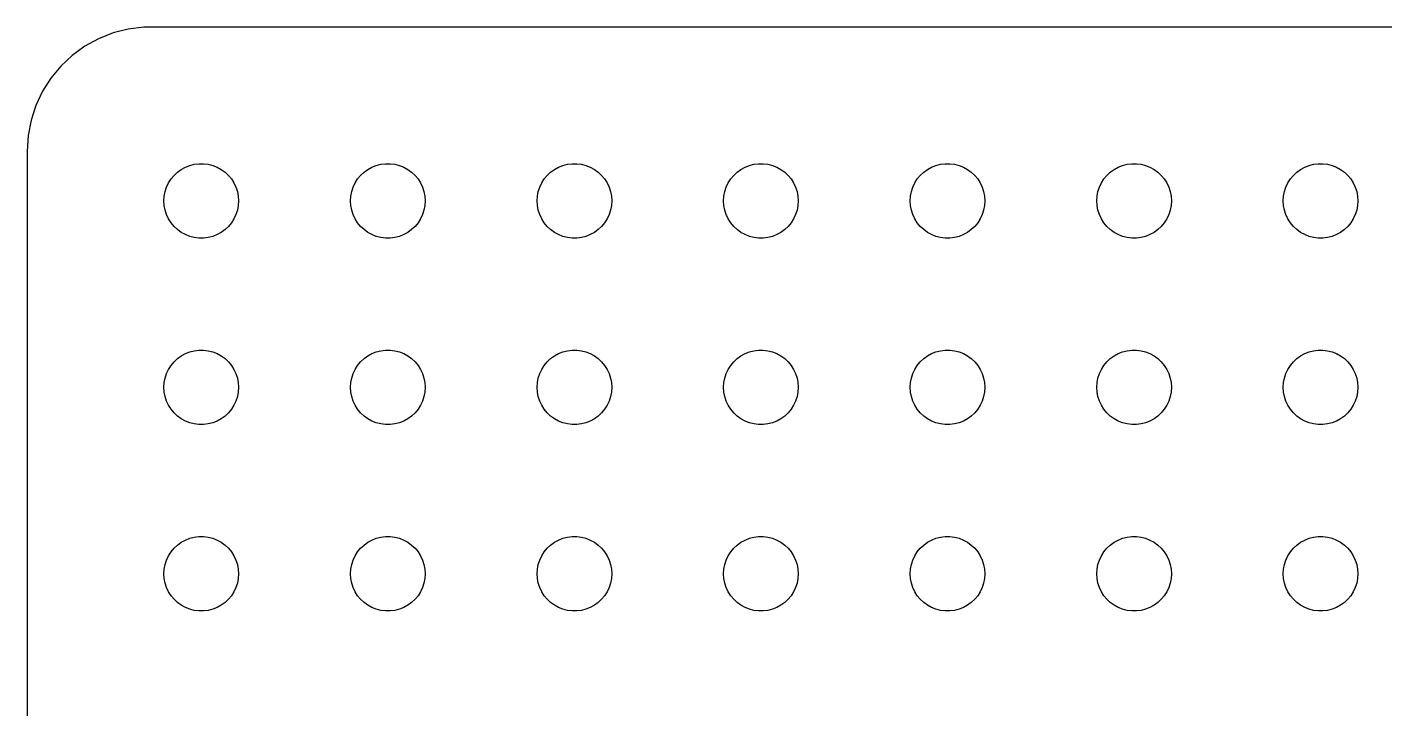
# Model space of a CAD drawing. Header units: metres. Extents: x -112 to 112, y -112 to 112.
# Drawn here: x -112 to -57.4, y 84.6 to 112 of the extents above; entities that cross this region are included whole.
import ezdxf

# ---------------------------------------------------------------- set-up
doc = ezdxf.new("R2010")
doc.units = ezdxf.units.M

msp = doc.modelspace()

# ---------------------------------------------------------------- linework, layer by layer
for p, q in [((-107.937, 111.911), (-108.545, 111.755)), ((-107.314, 111.99), (-107.937, 111.911)), ((107.314, 111.99), (-107.314, 111.99)), ((-109.129, 111.524), (-109.679, 111.222)), ((-108.545, 111.755), (-109.129, 111.524)), ((-110.187, 110.853), (-110.645, 110.423)), ((-109.679, 111.222), (-110.187, 110.853)), ((-110.645, 110.423), (-111.045, 109.939)), ((-111.045, 109.939), (-111.382, 109.409)), ((-111.382, 109.409), (-111.649, 108.841)), ((-111.649, 108.841), (-111.843, 108.243)), ((-111.843, 108.243), (-111.961, 107.627)), ((-111.961, 107.627), (-112, 107)), ((-112, 107), (-112, -107)), ((-105.464, 106.427), (-105.281, 106.473)), ((-105.281, 106.473), (-105.094, 106.497)), ((-105.094, 106.497), (-104.906, 106.497)), ((-104.906, 106.497), (-104.719, 106.473)), ((-104.719, 106.473), (-104.536, 106.427)), ((-97.9635, 106.427), (-97.7811, 106.473)), ((-97.7811, 106.473), (-97.5942, 106.497)), ((-97.5942, 106.497), (-97.4058, 106.497)), ((-97.4058, 106.497), (-97.2189, 106.473)), ((-97.2189, 106.473), (-97.0365, 106.427)), ((-90.4635, 106.427), (-90.2811, 106.473)), ((-90.2811, 106.473), (-90.0942, 106.497)), ((-90.0942, 106.497), (-89.9058, 106.497)), ((-89.9058, 106.497), (-89.7189, 106.473)), ((-89.7189, 106.473), (-89.5365, 106.427)), ((-82.9635, 106.427), (-82.7811, 106.473)), ((-82.7811, 106.473), (-82.5942, 106.497)), ((-82.5942, 106.497), (-82.4058, 106.497)), ((-82.4058, 106.497), (-82.2189, 106.473)), ((-82.2189, 106.473), (-82.0365, 106.427)), ((-75.4635, 106.427), (-75.2811, 106.473)), ((-75.2811, 106.473), (-75.0942, 106.497)), ((-75.0942, 106.497), (-74.9058, 106.497)), ((-74.9058, 106.497), (-74.7189, 106.473)), ((-74.7189, 106.473), (-74.5365, 106.427)), ((-67.9635, 106.427), (-67.7811, 106.473)), ((-67.7811, 106.473), (-67.5942, 106.497)), ((-67.5942, 106.497), (-67.4058, 106.497)), ((-67.4058, 106.497), (-67.2189, 106.473)), ((-67.2189, 106.473), (-67.0365, 106.427)), ((-60.4635, 106.427), (-60.2811, 106.473)), ((-60.2811, 106.473), (-60.0942, 106.497)), ((-60.0942, 106.497), (-59.9058, 106.497)), ((-59.9058, 106.497), (-59.7189, 106.473)), ((-59.7189, 106.473), (-59.5365, 106.427)), ((-106.214, 105.882), (-106.093, 106.027)), ((-106.093, 106.027), (-105.956, 106.156)), ((-105.956, 106.156), (-105.804, 106.266)), ((-105.804, 106.266), (-105.639, 106.357)), ((-105.639, 106.357), (-105.464, 106.427)), ((-104.536, 106.427), (-104.361, 106.357)), ((-104.361, 106.357), (-104.196, 106.266)), ((-104.196, 106.266), (-104.044, 106.156)), ((-104.044, 106.156), (-103.907, 106.027)), ((-103.907, 106.027), (-103.786, 105.882)), ((-98.7135, 105.882), (-98.5934, 106.027)), ((-98.5934, 106.027), (-98.4561, 106.156)), ((-98.4561, 106.156), (-98.3037, 106.266)), ((-98.3037, 106.266), (-98.1387, 106.357)), ((-98.1387, 106.357), (-97.9635, 106.427)), ((-97.0365, 106.427), (-96.8613, 106.357)), ((-96.8613, 106.357), (-96.6963, 106.266)), ((-96.6963, 106.266), (-96.5439, 106.156)), ((-96.5439, 106.156), (-96.4065, 106.027)), ((-96.4065, 106.027), (-96.2865, 105.882)), ((-91.2135, 105.882), (-91.0934, 106.027)), ((-91.0934, 106.027), (-90.9561, 106.156)), ((-90.9561, 106.156), (-90.8037, 106.266)), ((-90.8037, 106.266), (-90.6387, 106.357)), ((-90.6387, 106.357), (-90.4635, 106.427)), ((-89.5365, 106.427), (-89.3613, 106.357)), ((-89.3613, 106.357), (-89.1963, 106.266)), ((-89.1963, 106.266), (-89.0439, 106.156)), ((-89.0439, 106.156), (-88.9065, 106.027)), ((-88.9065, 106.027), (-88.7865, 105.882)), ((-83.7135, 105.882), (-83.5934, 106.027)), ((-83.5934, 106.027), (-83.4561, 106.156)), ((-83.4561, 106.156), (-83.3037, 106.266)), ((-83.3037, 106.266), (-83.1387, 106.357)), ((-83.1387, 106.357), (-82.9635, 106.427)), ((-82.0365, 106.427), (-81.8613, 106.357)), ((-81.8613, 106.357), (-81.6963, 106.266)), ((-81.6963, 106.266), (-81.5439, 106.156)), ((-81.5439, 106.156), (-81.4065, 106.027)), ((-81.4065, 106.027), (-81.2865, 105.882)), ((-76.2135, 105.882), (-76.0934, 106.027)), ((-76.0934, 106.027), (-75.9561, 106.156)), ((-75.9561, 106.156), (-75.8037, 106.266)), ((-75.8037, 106.266), (-75.6387, 106.357)), ((-75.6387, 106.357), (-75.4635, 106.427)), ((-74.5365, 106.427), (-74.3613, 106.357)), ((-74.3613, 106.357), (-74.1963, 106.266)), ((-74.1963, 106.266), (-74.0439, 106.156)), ((-74.0439, 106.156), (-73.9065, 106.027)), ((-73.9065, 106.027), (-73.7865, 105.882)), ((-68.7135, 105.882), (-68.5934, 106.027)), ((-68.5934, 106.027), (-68.4561, 106.156)), ((-68.4561, 106.156), (-68.3037, 106.266)), ((-68.3037, 106.266), (-68.1387, 106.357)), ((-68.1387, 106.357), (-67.9635, 106.427)), ((-67.0365, 106.427), (-66.8613, 106.357)), ((-66.8613, 106.357), (-66.6963, 106.266)), ((-66.6963, 106.266), (-66.5439, 106.156)), ((-66.5439, 106.156), (-66.4065, 106.027)), ((-66.4065, 106.027), (-66.2865, 105.882)), ((-61.2135, 105.882), (-61.0934, 106.027)), ((-61.0934, 106.027), (-60.9561, 106.156)), ((-60.9561, 106.156), (-60.8037, 106.266)), ((-60.8037, 106.266), (-60.6387, 106.357)), ((-60.6387, 106.357), (-60.4635, 106.427)), ((-59.5365, 106.427), (-59.3613, 106.357)), ((-59.3613, 106.357), (-59.1963, 106.266)), ((-59.1963, 106.266), (-59.0439, 106.156)), ((-59.0439, 106.156), (-58.9065, 106.027)), ((-58.9065, 106.027), (-58.7865, 105.882)), ((-106.488, 105.188), (-106.453, 105.373)), ((-106.453, 105.373), (-106.395, 105.552)), ((-106.395, 105.552), (-106.314, 105.723)), ((-106.314, 105.723), (-106.214, 105.882)), ((-103.786, 105.882), (-103.686, 105.723)), ((-103.686, 105.723), (-103.605, 105.552)), ((-103.605, 105.552), (-103.547, 105.373)), ((-103.547, 105.373), (-103.512, 105.188)), ((-98.9882, 105.188), (-98.9529, 105.373)), ((-98.9529, 105.373), (-98.8947, 105.552)), ((-98.8947, 105.552), (-98.8145, 105.723)), ((-98.8145, 105.723), (-98.7135, 105.882)), ((-96.2865, 105.882), (-96.1855, 105.723)), ((-96.1855, 105.723), (-96.1053, 105.552)), ((-96.1053, 105.552), (-96.0471, 105.373)), ((-96.0471, 105.373), (-96.0118, 105.188)), ((-91.4882, 105.188), (-91.4529, 105.373)), ((-91.4529, 105.373), (-91.3947, 105.552)), ((-91.3947, 105.552), (-91.3145, 105.723)), ((-91.3145, 105.723), (-91.2135, 105.882)), ((-88.7865, 105.882), (-88.6855, 105.723)), ((-88.6855, 105.723), (-88.6053, 105.552)), ((-88.6053, 105.552), (-88.5471, 105.373)), ((-88.5471, 105.373), (-88.5118, 105.188)), ((-83.9882, 105.188), (-83.9529, 105.373)), ((-83.9529, 105.373), (-83.8947, 105.552)), ((-83.8947, 105.552), (-83.8145, 105.723)), ((-83.8145, 105.723), (-83.7135, 105.882)), ((-81.2865, 105.882), (-81.1855, 105.723)), ((-81.1855, 105.723), (-81.1053, 105.552)), ((-81.1053, 105.552), (-81.0471, 105.373)), ((-81.0471, 105.373), (-81.0118, 105.188)), ((-76.4882, 105.188), (-76.4529, 105.373)), ((-76.4529, 105.373), (-76.3947, 105.552)), ((-76.3947, 105.552), (-76.3145, 105.723)), ((-76.3145, 105.723), (-76.2135, 105.882)), ((-73.7865, 105.882), (-73.6855, 105.723)), ((-73.6855, 105.723), (-73.6053, 105.552)), ((-73.6053, 105.552), (-73.5471, 105.373)), ((-73.5471, 105.373), (-73.5118, 105.188)), ((-68.9882, 105.188), (-68.9529, 105.373)), ((-68.9529, 105.373), (-68.8947, 105.552)), ((-68.8947, 105.552), (-68.8145, 105.723)), ((-68.8145, 105.723), (-68.7135, 105.882)), ((-66.2865, 105.882), (-66.1855, 105.723)), ((-66.1855, 105.723), (-66.1053, 105.552)), ((-66.1053, 105.552), (-66.0471, 105.373)), ((-66.0471, 105.373), (-66.0118, 105.188)), ((-61.4882, 105.188), (-61.4529, 105.373)), ((-61.4529, 105.373), (-61.3947, 105.552)), ((-61.3947, 105.552), (-61.3145, 105.723)), ((-61.3145, 105.723), (-61.2135, 105.882)), ((-58.7865, 105.882), (-58.6855, 105.723)), ((-58.6855, 105.723), (-58.6053, 105.552)), ((-58.6053, 105.552), (-58.5471, 105.373)), ((-58.5471, 105.373), (-58.5118, 105.188)), ((-106.5, 105), (-106.488, 105.188)), ((-106.488, 104.812), (-106.5, 105)), ((-106.453, 104.627), (-106.488, 104.812)), ((-103.512, 104.812), (-103.547, 104.627)), ((-103.512, 105.188), (-103.5, 105)), ((-103.5, 105), (-103.512, 104.812)), ((-99, 105), (-98.9882, 105.188)), ((-98.9882, 104.812), (-99, 105)), ((-98.9529, 104.627), (-98.9882, 104.812)), ((-96.0118, 104.812), (-96.0471, 104.627)), ((-96.0118, 105.188), (-96, 105)), ((-96, 105), (-96.0118, 104.812)), ((-91.5, 105), (-91.4882, 105.188)), ((-91.4882, 104.812), (-91.5, 105)), ((-91.4529, 104.627), (-91.4882, 104.812)), ((-88.5118, 104.812), (-88.5471, 104.627)), ((-88.5118, 105.188), (-88.5, 105)), ((-88.5, 105), (-88.5118, 104.812)), ((-84, 105), (-83.9882, 105.188)), ((-83.9882, 104.812), (-84, 105)), ((-83.9529, 104.627), (-83.9882, 104.812)), ((-81.0118, 104.812), (-81.0471, 104.627)), ((-81.0118, 105.188), (-81, 105)), ((-81, 105), (-81.0118, 104.812)), ((-76.5, 105), (-76.4882, 105.188)), ((-76.4882, 104.812), (-76.5, 105)), ((-76.4529, 104.627), (-76.4882, 104.812)), ((-73.5118, 104.812), (-73.5471, 104.627)), ((-73.5118, 105.188), (-73.5, 105)), ((-73.5, 105), (-73.5118, 104.812)), ((-69, 105), (-68.9882, 105.188)), ((-68.9882, 104.812), (-69, 105)), ((-68.9529, 104.627), (-68.9882, 104.812)), ((-66.0118, 104.812), (-66.0471, 104.627)), ((-66.0118, 105.188), (-66, 105)), ((-66, 105), (-66.0118, 104.812)), ((-61.5, 105), (-61.4882, 105.188)), ((-61.4882, 104.812), (-61.5, 105)), ((-61.4529, 104.627), (-61.4882, 104.812)), ((-58.5118, 104.812), (-58.5471, 104.627)), ((-58.5118, 105.188), (-58.5, 105)), ((-58.5, 105), (-58.5118, 104.812)), ((-106.395, 104.448), (-106.453, 104.627)), ((-106.314, 104.277), (-106.395, 104.448)), ((-106.214, 104.118), (-106.314, 104.277)), ((-103.686, 104.277), (-103.786, 104.118)), ((-103.605, 104.448), (-103.686, 104.277)), ((-103.547, 104.627), (-103.605, 104.448)), ((-98.8947, 104.448), (-98.9529, 104.627)), ((-98.8145, 104.277), (-98.8947, 104.448)), ((-98.7135, 104.118), (-98.8145, 104.277)), ((-96.1855, 104.277), (-96.2865, 104.118)), ((-96.1053, 104.448), (-96.1855, 104.277)), ((-96.0471, 104.627), (-96.1053, 104.448)), ((-91.3947, 104.448), (-91.4529, 104.627)), ((-91.3145, 104.277), (-91.3947, 104.448)), ((-91.2135, 104.118), (-91.3145, 104.277)), ((-88.6855, 104.277), (-88.7865, 104.118)), ((-88.6053, 104.448), (-88.6855, 104.277)), ((-88.5471, 104.627), (-88.6053, 104.448)), ((-83.8947, 104.448), (-83.9529, 104.627)), ((-83.8145, 104.277), (-83.8947, 104.448)), ((-83.7135, 104.118), (-83.8145, 104.277)), ((-81.1855, 104.277), (-81.2865, 104.118)), ((-81.1053, 104.448), (-81.1855, 104.277)), ((-81.0471, 104.627), (-81.1053, 104.448)), ((-76.3947, 104.448), (-76.4529, 104.627)), ((-76.3145, 104.277), (-76.3947, 104.448)), ((-76.2135, 104.118), (-76.3145, 104.277)), ((-73.6855, 104.277), (-73.7865, 104.118)), ((-73.6053, 104.448), (-73.6855, 104.277)), ((-73.5471, 104.627), (-73.6053, 104.448)), ((-68.8947, 104.448), (-68.9529, 104.627)), ((-68.8145, 104.277), (-68.8947, 104.448)), ((-68.7135, 104.118), (-68.8145, 104.277)), ((-66.1855, 104.277), (-66.2865, 104.118)), ((-66.1053, 104.448), (-66.1855, 104.277)), ((-66.0471, 104.627), (-66.1053, 104.448)), ((-61.3947, 104.448), (-61.4529, 104.627)), ((-61.3145, 104.277), (-61.3947, 104.448)), ((-61.2135, 104.118), (-61.3145, 104.277)), ((-58.6855, 104.277), (-58.7865, 104.118)), ((-58.6053, 104.448), (-58.6855, 104.277)), ((-58.5471, 104.627), (-58.6053, 104.448)), ((-106.093, 103.973), (-106.214, 104.118)), ((-105.956, 103.844), (-106.093, 103.973)), ((-105.804, 103.734), (-105.956, 103.844)), ((-105.639, 103.643), (-105.804, 103.734)), ((-104.196, 103.734), (-104.361, 103.643)), ((-104.044, 103.844), (-104.196, 103.734)), ((-103.907, 103.973), (-104.044, 103.844)), ((-103.786, 104.118), (-103.907, 103.973)), ((-98.5934, 103.973), (-98.7135, 104.118)), ((-98.4561, 103.844), (-98.5934, 103.973)), ((-98.3037, 103.734), (-98.4561, 103.844)), ((-98.1387, 103.643), (-98.3037, 103.734)), ((-96.6963, 103.734), (-96.8613, 103.643)), ((-96.5439, 103.844), (-96.6963, 103.734)), ((-96.4065, 103.973), (-96.5439, 103.844)), ((-96.2865, 104.118), (-96.4065, 103.973)), ((-91.0934, 103.973), (-91.2135, 104.118)), ((-90.9561, 103.844), (-91.0934, 103.973)), ((-90.8037, 103.734), (-90.9561, 103.844)), ((-90.6387, 103.643), (-90.8037, 103.734)), ((-89.1963, 103.734), (-89.3613, 103.643)), ((-89.0439, 103.844), (-89.1963, 103.734)), ((-88.9065, 103.973), (-89.0439, 103.844)), ((-88.7865, 104.118), (-88.9065, 103.973)), ((-83.5934, 103.973), (-83.7135, 104.118)), ((-83.4561, 103.844), (-83.5934, 103.973)), ((-83.3037, 103.734), (-83.4561, 103.844)), ((-83.1387, 103.643), (-83.3037, 103.734)), ((-81.6963, 103.734), (-81.8613, 103.643)), ((-81.5439, 103.844), (-81.6963, 103.734)), ((-81.4065, 103.973), (-81.5439, 103.844)), ((-81.2865, 104.118), (-81.4065, 103.973)), ((-76.0934, 103.973), (-76.2135, 104.118)), ((-75.9561, 103.844), (-76.0934, 103.973)), ((-75.8037, 103.734), (-75.9561, 103.844)), ((-75.6387, 103.643), (-75.8037, 103.734)), ((-74.1963, 103.734), (-74.3613, 103.643)), ((-74.0439, 103.844), (-74.1963, 103.734)), ((-73.9065, 103.973), (-74.0439, 103.844)), ((-73.7865, 104.118), (-73.9065, 103.973)), ((-68.5934, 103.973), (-68.7135, 104.118)), ((-68.4561, 103.844), (-68.5934, 103.973)), ((-68.3037, 103.734), (-68.4561, 103.844)), ((-68.1387, 103.643), (-68.3037, 103.734)), ((-66.6963, 103.734), (-66.8613, 103.643)), ((-66.5439, 103.844), (-66.6963, 103.734)), ((-66.4065, 103.973), (-66.5439, 103.844)), ((-66.2865, 104.118), (-66.4065, 103.973)), ((-61.0934, 103.973), (-61.2135, 104.118)), ((-60.9561, 103.844), (-61.0934, 103.973)), ((-60.8037, 103.734), (-60.9561, 103.844)), ((-60.6387, 103.643), (-60.8037, 103.734)), ((-59.1963, 103.734), (-59.3613, 103.643)), ((-59.0439, 103.844), (-59.1963, 103.734)), ((-58.9065, 103.973), (-59.0439, 103.844)), ((-58.7865, 104.118), (-58.9065, 103.973)), ((-105.464, 103.573), (-105.639, 103.643)), ((-105.281, 103.527), (-105.464, 103.573)), ((-105.094, 103.503), (-105.281, 103.527)), ((-104.906, 103.503), (-105.094, 103.503)), ((-104.719, 103.527), (-104.906, 103.503)), ((-104.536, 103.573), (-104.719, 103.527)), ((-104.361, 103.643), (-104.536, 103.573)), ((-97.9635, 103.573), (-98.1387, 103.643)), ((-97.7811, 103.527), (-97.9635, 103.573)), ((-97.5942, 103.503), (-97.7811, 103.527)), ((-97.4058, 103.503), (-97.5942, 103.503)), ((-97.2189, 103.527), (-97.4058, 103.503)), ((-97.0365, 103.573), (-97.2189, 103.527)), ((-96.8613, 103.643), (-97.0365, 103.573)), ((-90.4635, 103.573), (-90.6387, 103.643)), ((-90.2811, 103.527), (-90.4635, 103.573)), ((-90.0942, 103.503), (-90.2811, 103.527)), ((-89.9058, 103.503), (-90.0942, 103.503)), ((-89.7189, 103.527), (-89.9058, 103.503)), ((-89.5365, 103.573), (-89.7189, 103.527)), ((-89.3613, 103.643), (-89.5365, 103.573)), ((-82.9635, 103.573), (-83.1387, 103.643)), ((-82.7811, 103.527), (-82.9635, 103.573)), ((-82.5942, 103.503), (-82.7811, 103.527)), ((-82.4058, 103.503), (-82.5942, 103.503)), ((-82.2189, 103.527), (-82.4058, 103.503)), ((-82.0365, 103.573), (-82.2189, 103.527)), ((-81.8613, 103.643), (-82.0365, 103.573)), ((-75.4635, 103.573), (-75.6387, 103.643)), ((-75.2811, 103.527), (-75.4635, 103.573)), ((-75.0942, 103.503), (-75.2811, 103.527)), ((-74.9058, 103.503), (-75.0942, 103.503)), ((-74.7189, 103.527), (-74.9058, 103.503)), ((-74.5365, 103.573), (-74.7189, 103.527)), ((-74.3613, 103.643), (-74.5365, 103.573)), ((-67.9635, 103.573), (-68.1387, 103.643)), ((-67.7811, 103.527), (-67.9635, 103.573)), ((-67.5942, 103.503), (-67.7811, 103.527)), ((-67.4058, 103.503), (-67.5942, 103.503)), ((-67.2189, 103.527), (-67.4058, 103.503)), ((-67.0365, 103.573), (-67.2189, 103.527)), ((-66.8613, 103.643), (-67.0365, 103.573)), ((-60.4635, 103.573), (-60.6387, 103.643)), ((-60.2811, 103.527), (-60.4635, 103.573)), ((-60.0942, 103.503), (-60.2811, 103.527)), ((-59.9058, 103.503), (-60.0942, 103.503)), ((-59.7189, 103.527), (-59.9058, 103.503)), ((-59.5365, 103.573), (-59.7189, 103.527)), ((-59.3613, 103.643), (-59.5365, 103.573)), ((-105.804, 98.7665), (-105.639, 98.8572)), ((-105.639, 98.8572), (-105.464, 98.9266)), ((-105.464, 98.9266), (-105.281, 98.9734)), ((-105.281, 98.9734), (-105.094, 98.997)), ((-105.094, 98.997), (-104.906, 98.997)), ((-104.906, 98.997), (-104.719, 98.9734)), ((-104.719, 98.9734), (-104.536, 98.9266)), ((-104.536, 98.9266), (-104.361, 98.8572)), ((-104.361, 98.8572), (-104.196, 98.7665)), ((-98.3037, 98.7665), (-98.1387, 98.8572)), ((-98.1387, 98.8572), (-97.9635, 98.9266)), ((-97.9635, 98.9266), (-97.7811, 98.9734)), ((-97.7811, 98.9734), (-97.5942, 98.997)), ((-97.5942, 98.997), (-97.4058, 98.997)), ((-97.4058, 98.997), (-97.2189, 98.9734)), ((-97.2189, 98.9734), (-97.0365, 98.9266)), ((-97.0365, 98.9266), (-96.8613, 98.8572)), ((-96.8613, 98.8572), (-96.6963, 98.7665)), ((-90.8037, 98.7665), (-90.6387, 98.8572)), ((-90.6387, 98.8572), (-90.4635, 98.9266)), ((-90.4635, 98.9266), (-90.2811, 98.9734)), ((-90.2811, 98.9734), (-90.0942, 98.997)), ((-90.0942, 98.997), (-89.9058, 98.997)), ((-89.9058, 98.997), (-89.7189, 98.9734)), ((-89.7189, 98.9734), (-89.5365, 98.9266)), ((-89.5365, 98.9266), (-89.3613, 98.8572)), ((-89.3613, 98.8572), (-89.1963, 98.7665)), ((-83.3037, 98.7665), (-83.1387, 98.8572)), ((-83.1387, 98.8572), (-82.9635, 98.9266)), ((-82.9635, 98.9266), (-82.7811, 98.9734)), ((-82.7811, 98.9734), (-82.5942, 98.997)), ((-82.5942, 98.997), (-82.4058, 98.997)), ((-82.4058, 98.997), (-82.2189, 98.9734)), ((-82.2189, 98.9734), (-82.0365, 98.9266)), ((-82.0365, 98.9266), (-81.8613, 98.8572)), ((-81.8613, 98.8572), (-81.6963, 98.7665)), ((-75.8037, 98.7665), (-75.6387, 98.8572)), ((-75.6387, 98.8572), (-75.4635, 98.9266)), ((-75.4635, 98.9266), (-75.2811, 98.9734)), ((-75.2811, 98.9734), (-75.0942, 98.997)), ((-75.0942, 98.997), (-74.9058, 98.997)), ((-74.9058, 98.997), (-74.7189, 98.9734)), ((-74.7189, 98.9734), (-74.5365, 98.9266)), ((-74.5365, 98.9266), (-74.3613, 98.8572)), ((-74.3613, 98.8572), (-74.1963, 98.7665)), ((-68.3037, 98.7665), (-68.1387, 98.8572)), ((-68.1387, 98.8572), (-67.9635, 98.9266)), ((-67.9635, 98.9266), (-67.7811, 98.9734)), ((-67.7811, 98.9734), (-67.5942, 98.997)), ((-67.5942, 98.997), (-67.4058, 98.997)), ((-67.4058, 98.997), (-67.2189, 98.9734)), ((-67.2189, 98.9734), (-67.0365, 98.9266)), ((-67.0365, 98.9266), (-66.8613, 98.8572)), ((-66.8613, 98.8572), (-66.6963, 98.7665)), ((-60.8037, 98.7665), (-60.6387, 98.8572)), ((-60.6387, 98.8572), (-60.4635, 98.9266)), ((-60.4635, 98.9266), (-60.2811, 98.9734)), ((-60.2811, 98.9734), (-60.0942, 98.997)), ((-60.0942, 98.997), (-59.9058, 98.997)), ((-59.9058, 98.997), (-59.7189, 98.9734)), ((-59.7189, 98.9734), (-59.5365, 98.9266)), ((-59.5365, 98.9266), (-59.3613, 98.8572)), ((-59.3613, 98.8572), (-59.1963, 98.7665)), ((-106.314, 98.2226), (-106.214, 98.3817)), ((-106.214, 98.3817), (-106.093, 98.5268)), ((-106.093, 98.5268), (-105.956, 98.6558)), ((-105.956, 98.6558), (-105.804, 98.7665)), ((-104.196, 98.7665), (-104.044, 98.6558)), ((-104.044, 98.6558), (-103.907, 98.5268)), ((-103.907, 98.5268), (-103.786, 98.3817)), ((-103.786, 98.3817), (-103.686, 98.2226)), ((-98.8145, 98.2226), (-98.7135, 98.3817)), ((-98.7135, 98.3817), (-98.5934, 98.5268)), ((-98.5934, 98.5268), (-98.4561, 98.6558)), ((-98.4561, 98.6558), (-98.3037, 98.7665)), ((-96.6963, 98.7665), (-96.5439, 98.6558)), ((-96.5439, 98.6558), (-96.4065, 98.5268)), ((-96.4065, 98.5268), (-96.2865, 98.3817)), ((-96.2865, 98.3817), (-96.1855, 98.2226)), ((-91.3145, 98.2226), (-91.2135, 98.3817)), ((-91.2135, 98.3817), (-91.0934, 98.5268)), ((-91.0934, 98.5268), (-90.9561, 98.6558)), ((-90.9561, 98.6558), (-90.8037, 98.7665)), ((-89.1963, 98.7665), (-89.0439, 98.6558)), ((-89.0439, 98.6558), (-88.9065, 98.5268)), ((-88.9065, 98.5268), (-88.7865, 98.3817)), ((-88.7865, 98.3817), (-88.6855, 98.2226)), ((-83.8145, 98.2226), (-83.7135, 98.3817)), ((-83.7135, 98.3817), (-83.5934, 98.5268)), ((-83.5934, 98.5268), (-83.4561, 98.6558)), ((-83.4561, 98.6558), (-83.3037, 98.7665)), ((-81.6963, 98.7665), (-81.5439, 98.6558)), ((-81.5439, 98.6558), (-81.4065, 98.5268)), ((-81.4065, 98.5268), (-81.2865, 98.3817)), ((-81.2865, 98.3817), (-81.1855, 98.2226)), ((-76.3145, 98.2226), (-76.2135, 98.3817)), ((-76.2135, 98.3817), (-76.0934, 98.5268)), ((-76.0934, 98.5268), (-75.9561, 98.6558)), ((-75.9561, 98.6558), (-75.8037, 98.7665)), ((-74.1963, 98.7665), (-74.0439, 98.6558)), ((-74.0439, 98.6558), (-73.9065, 98.5268)), ((-73.9065, 98.5268), (-73.7865, 98.3817)), ((-73.7865, 98.3817), (-73.6855, 98.2226)), ((-68.8145, 98.2226), (-68.7135, 98.3817)), ((-68.7135, 98.3817), (-68.5934, 98.5268)), ((-68.5934, 98.5268), (-68.4561, 98.6558)), ((-68.4561, 98.6558), (-68.3037, 98.7665)), ((-66.6963, 98.7665), (-66.5439, 98.6558)), ((-66.5439, 98.6558), (-66.4065, 98.5268)), ((-66.4065, 98.5268), (-66.2865, 98.3817)), ((-66.2865, 98.3817), (-66.1855, 98.2226)), ((-61.3145, 98.2226), (-61.2135, 98.3817)), ((-61.2135, 98.3817), (-61.0934, 98.5268)), ((-61.0934, 98.5268), (-60.9561, 98.6558)), ((-60.9561, 98.6558), (-60.8037, 98.7665)), ((-59.1963, 98.7665), (-59.0439, 98.6558)), ((-59.0439, 98.6558), (-58.9065, 98.5268)), ((-58.9065, 98.5268), (-58.7865, 98.3817)), ((-58.7865, 98.3817), (-58.6855, 98.2226)), ((-106.488, 97.688), (-106.453, 97.873)), ((-106.453, 97.873), (-106.395, 98.0522)), ((-106.395, 98.0522), (-106.314, 98.2226)), ((-103.686, 98.2226), (-103.605, 98.0522)), ((-103.605, 98.0522), (-103.547, 97.873)), ((-103.547, 97.873), (-103.512, 97.688)), ((-98.9882, 97.688), (-98.9529, 97.873)), ((-98.9529, 97.873), (-98.8947, 98.0522)), ((-98.8947, 98.0522), (-98.8145, 98.2226)), ((-96.1855, 98.2226), (-96.1053, 98.0522)), ((-96.1053, 98.0522), (-96.0471, 97.873)), ((-96.0471, 97.873), (-96.0118, 97.688)), ((-91.4882, 97.688), (-91.4529, 97.873)), ((-91.4529, 97.873), (-91.3947, 98.0522)), ((-91.3947, 98.0522), (-91.3145, 98.2226)), ((-88.6855, 98.2226), (-88.6053, 98.0522)), ((-88.6053, 98.0522), (-88.5471, 97.873)), ((-88.5471, 97.873), (-88.5118, 97.688)), ((-83.9882, 97.688), (-83.9529, 97.873)), ((-83.9529, 97.873), (-83.8947, 98.0522)), ((-83.8947, 98.0522), (-83.8145, 98.2226)), ((-81.1855, 98.2226), (-81.1053, 98.0522)), ((-81.1053, 98.0522), (-81.0471, 97.873)), ((-81.0471, 97.873), (-81.0118, 97.688)), ((-76.4882, 97.688), (-76.4529, 97.873)), ((-76.4529, 97.873), (-76.3947, 98.0522)), ((-76.3947, 98.0522), (-76.3145, 98.2226)), ((-73.6855, 98.2226), (-73.6053, 98.0522)), ((-73.6053, 98.0522), (-73.5471, 97.873)), ((-73.5471, 97.873), (-73.5118, 97.688)), ((-68.9882, 97.688), (-68.9529, 97.873)), ((-68.9529, 97.873), (-68.8947, 98.0522)), ((-68.8947, 98.0522), (-68.8145, 98.2226)), ((-66.1855, 98.2226), (-66.1053, 98.0522)), ((-66.1053, 98.0522), (-66.0471, 97.873)), ((-66.0471, 97.873), (-66.0118, 97.688)), ((-61.4882, 97.688), (-61.4529, 97.873)), ((-61.4529, 97.873), (-61.3947, 98.0522)), ((-61.3947, 98.0522), (-61.3145, 98.2226)), ((-58.6855, 98.2226), (-58.6053, 98.0522)), ((-58.6053, 98.0522), (-58.5471, 97.873)), ((-58.5471, 97.873), (-58.5118, 97.688)), ((-106.5, 97.5), (-106.488, 97.688)), ((-106.488, 97.312), (-106.5, 97.5)), ((-106.453, 97.127), (-106.488, 97.312)), ((-103.512, 97.312), (-103.547, 97.127)), ((-103.512, 97.688), (-103.5, 97.5)), ((-103.5, 97.5), (-103.512, 97.312)), ((-99, 97.5), (-98.9882, 97.688)), ((-98.9882, 97.312), (-99, 97.5)), ((-98.9529, 97.127), (-98.9882, 97.312)), ((-96.0118, 97.312), (-96.0471, 97.127)), ((-96.0118, 97.688), (-96, 97.5)), ((-96, 97.5), (-96.0118, 97.312)), ((-91.5, 97.5), (-91.4882, 97.688)), ((-91.4882, 97.312), (-91.5, 97.5)), ((-91.4529, 97.127), (-91.4882, 97.312)), ((-88.5118, 97.312), (-88.5471, 97.127)), ((-88.5118, 97.688), (-88.5, 97.5)), ((-88.5, 97.5), (-88.5118, 97.312)), ((-84, 97.5), (-83.9882, 97.688)), ((-83.9882, 97.312), (-84, 97.5)), ((-83.9529, 97.127), (-83.9882, 97.312)), ((-81.0118, 97.312), (-81.0471, 97.127)), ((-81.0118, 97.688), (-81, 97.5)), ((-81, 97.5), (-81.0118, 97.312)), ((-76.5, 97.5), (-76.4882, 97.688)), ((-76.4882, 97.312), (-76.5, 97.5)), ((-76.4529, 97.127), (-76.4882, 97.312)), ((-73.5118, 97.312), (-73.5471, 97.127)), ((-73.5118, 97.688), (-73.5, 97.5)), ((-73.5, 97.5), (-73.5118, 97.312)), ((-69, 97.5), (-68.9882, 97.688)), ((-68.9882, 97.312), (-69, 97.5)), ((-68.9529, 97.127), (-68.9882, 97.312)), ((-66.0118, 97.312), (-66.0471, 97.127)), ((-66.0118, 97.688), (-66, 97.5)), ((-66, 97.5), (-66.0118, 97.312)), ((-61.5, 97.5), (-61.4882, 97.688)), ((-61.4882, 97.312), (-61.5, 97.5)), ((-61.4529, 97.127), (-61.4882, 97.312)), ((-58.5118, 97.312), (-58.5471, 97.127)), ((-58.5118, 97.688), (-58.5, 97.5)), ((-58.5, 97.5), (-58.5118, 97.312)), ((-106.395, 96.9478), (-106.453, 97.127)), ((-106.314, 96.7774), (-106.395, 96.9478)), ((-106.214, 96.6183), (-106.314, 96.7774)), ((-106.093, 96.4732), (-106.214, 96.6183)), ((-103.786, 96.6183), (-103.907, 96.4732)), ((-103.686, 96.7774), (-103.786, 96.6183)), ((-103.605, 96.9478), (-103.686, 96.7774)), ((-103.547, 97.127), (-103.605, 96.9478)), ((-98.8947, 96.9478), (-98.9529, 97.127)), ((-98.8145, 96.7774), (-98.8947, 96.9478)), ((-98.7135, 96.6183), (-98.8145, 96.7774)), ((-98.5934, 96.4732), (-98.7135, 96.6183)), ((-96.2865, 96.6183), (-96.4065, 96.4732)), ((-96.1855, 96.7774), (-96.2865, 96.6183)), ((-96.1053, 96.9478), (-96.1855, 96.7774)), ((-96.0471, 97.127), (-96.1053, 96.9478)), ((-91.3947, 96.9478), (-91.4529, 97.127)), ((-91.3145, 96.7774), (-91.3947, 96.9478)), ((-91.2135, 96.6183), (-91.3145, 96.7774)), ((-91.0934, 96.4732), (-91.2135, 96.6183)), ((-88.7865, 96.6183), (-88.9065, 96.4732)), ((-88.6855, 96.7774), (-88.7865, 96.6183)), ((-88.6053, 96.9478), (-88.6855, 96.7774)), ((-88.5471, 97.127), (-88.6053, 96.9478)), ((-83.8947, 96.9478), (-83.9529, 97.127)), ((-83.8145, 96.7774), (-83.8947, 96.9478)), ((-83.7135, 96.6183), (-83.8145, 96.7774)), ((-83.5934, 96.4732), (-83.7135, 96.6183)), ((-81.2865, 96.6183), (-81.4065, 96.4732)), ((-81.1855, 96.7774), (-81.2865, 96.6183)), ((-81.1053, 96.9478), (-81.1855, 96.7774)), ((-81.0471, 97.127), (-81.1053, 96.9478)), ((-76.3947, 96.9478), (-76.4529, 97.127)), ((-76.3145, 96.7774), (-76.3947, 96.9478)), ((-76.2135, 96.6183), (-76.3145, 96.7774)), ((-76.0934, 96.4732), (-76.2135, 96.6183)), ((-73.7865, 96.6183), (-73.9065, 96.4732)), ((-73.6855, 96.7774), (-73.7865, 96.6183)), ((-73.6053, 96.9478), (-73.6855, 96.7774)), ((-73.5471, 97.127), (-73.6053, 96.9478)), ((-68.8947, 96.9478), (-68.9529, 97.127)), ((-68.8145, 96.7774), (-68.8947, 96.9478)), ((-68.7135, 96.6183), (-68.8145, 96.7774)), ((-68.5934, 96.4732), (-68.7135, 96.6183)), ((-66.2865, 96.6183), (-66.4065, 96.4732)), ((-66.1855, 96.7774), (-66.2865, 96.6183)), ((-66.1053, 96.9478), (-66.1855, 96.7774)), ((-66.0471, 97.127), (-66.1053, 96.9478)), ((-61.3947, 96.9478), (-61.4529, 97.127)), ((-61.3145, 96.7774), (-61.3947, 96.9478)), ((-61.2135, 96.6183), (-61.3145, 96.7774)), ((-61.0934, 96.4732), (-61.2135, 96.6183)), ((-58.7865, 96.6183), (-58.9065, 96.4732)), ((-58.6855, 96.7774), (-58.7865, 96.6183)), ((-58.6053, 96.9478), (-58.6855, 96.7774)), ((-58.5471, 97.127), (-58.6053, 96.9478)), ((-105.956, 96.3442), (-106.093, 96.4732)), ((-105.804, 96.2335), (-105.956, 96.3442)), ((-105.639, 96.1428), (-105.804, 96.2335)), ((-105.464, 96.0734), (-105.639, 96.1428)), ((-105.281, 96.0266), (-105.464, 96.0734)), ((-104.536, 96.0734), (-104.719, 96.0266)), ((-104.361, 96.1428), (-104.536, 96.0734)), ((-104.196, 96.2335), (-104.361, 96.1428)), ((-104.044, 96.3442), (-104.196, 96.2335)), ((-103.907, 96.4732), (-104.044, 96.3442)), ((-98.4561, 96.3442), (-98.5934, 96.4732)), ((-98.3037, 96.2335), (-98.4561, 96.3442)), ((-98.1387, 96.1428), (-98.3037, 96.2335)), ((-97.9635, 96.0734), (-98.1387, 96.1428)), ((-97.7811, 96.0266), (-97.9635, 96.0734)), ((-97.0365, 96.0734), (-97.2189, 96.0266)), ((-96.8613, 96.1428), (-97.0365, 96.0734)), ((-96.6963, 96.2335), (-96.8613, 96.1428)), ((-96.5439, 96.3442), (-96.6963, 96.2335)), ((-96.4065, 96.4732), (-96.5439, 96.3442)), ((-90.9561, 96.3442), (-91.0934, 96.4732)), ((-90.8037, 96.2335), (-90.9561, 96.3442)), ((-90.6387, 96.1428), (-90.8037, 96.2335)), ((-90.4635, 96.0734), (-90.6387, 96.1428)), ((-90.2811, 96.0266), (-90.4635, 96.0734)), ((-89.5365, 96.0734), (-89.7189, 96.0266)), ((-89.3613, 96.1428), (-89.5365, 96.0734)), ((-89.1963, 96.2335), (-89.3613, 96.1428)), ((-89.0439, 96.3442), (-89.1963, 96.2335)), ((-88.9065, 96.4732), (-89.0439, 96.3442)), ((-83.4561, 96.3442), (-83.5934, 96.4732)), ((-83.3037, 96.2335), (-83.4561, 96.3442)), ((-83.1387, 96.1428), (-83.3037, 96.2335)), ((-82.9635, 96.0734), (-83.1387, 96.1428)), ((-82.7811, 96.0266), (-82.9635, 96.0734)), ((-82.0365, 96.0734), (-82.2189, 96.0266)), ((-81.8613, 96.1428), (-82.0365, 96.0734)), ((-81.6963, 96.2335), (-81.8613, 96.1428)), ((-81.5439, 96.3442), (-81.6963, 96.2335)), ((-81.4065, 96.4732), (-81.5439, 96.3442)), ((-75.9561, 96.3442), (-76.0934, 96.4732)), ((-75.8037, 96.2335), (-75.9561, 96.3442)), ((-75.6387, 96.1428), (-75.8037, 96.2335)), ((-75.4635, 96.0734), (-75.6387, 96.1428)), ((-75.2811, 96.0266), (-75.4635, 96.0734)), ((-74.5365, 96.0734), (-74.7189, 96.0266)), ((-74.3613, 96.1428), (-74.5365, 96.0734)), ((-74.1963, 96.2335), (-74.3613, 96.1428)), ((-74.0439, 96.3442), (-74.1963, 96.2335)), ((-73.9065, 96.4732), (-74.0439, 96.3442)), ((-68.4561, 96.3442), (-68.5934, 96.4732)), ((-68.3037, 96.2335), (-68.4561, 96.3442)), ((-68.1387, 96.1428), (-68.3037, 96.2335)), ((-67.9635, 96.0734), (-68.1387, 96.1428)), ((-67.7811, 96.0266), (-67.9635, 96.0734)), ((-67.0365, 96.0734), (-67.2189, 96.0266)), ((-66.8613, 96.1428), (-67.0365, 96.0734)), ((-66.6963, 96.2335), (-66.8613, 96.1428)), ((-66.5439, 96.3442), (-66.6963, 96.2335)), ((-66.4065, 96.4732), (-66.5439, 96.3442)), ((-60.9561, 96.3442), (-61.0934, 96.4732)), ((-60.8037, 96.2335), (-60.9561, 96.3442)), ((-60.6387, 96.1428), (-60.8037, 96.2335)), ((-60.4635, 96.0734), (-60.6387, 96.1428)), ((-60.2811, 96.0266), (-60.4635, 96.0734)), ((-59.5365, 96.0734), (-59.7189, 96.0266)), ((-59.3613, 96.1428), (-59.5365, 96.0734)), ((-59.1963, 96.2335), (-59.3613, 96.1428)), ((-59.0439, 96.3442), (-59.1963, 96.2335)), ((-58.9065, 96.4732), (-59.0439, 96.3442)), ((-105.094, 96.003), (-105.281, 96.0266)), ((-104.906, 96.003), (-105.094, 96.003)), ((-104.719, 96.0266), (-104.906, 96.003)), ((-97.5942, 96.003), (-97.7811, 96.0266)), ((-97.4058, 96.003), (-97.5942, 96.003)), ((-97.2189, 96.0266), (-97.4058, 96.003)), ((-90.0942, 96.003), (-90.2811, 96.0266)), ((-89.9058, 96.003), (-90.0942, 96.003)), ((-89.7189, 96.0266), (-89.9058, 96.003)), ((-82.5942, 96.003), (-82.7811, 96.0266)), ((-82.4058, 96.003), (-82.5942, 96.003)), ((-82.2189, 96.0266), (-82.4058, 96.003)), ((-75.0942, 96.003), (-75.2811, 96.0266)), ((-74.9058, 96.003), (-75.0942, 96.003)), ((-74.7189, 96.0266), (-74.9058, 96.003)), ((-67.5942, 96.003), (-67.7811, 96.0266)), ((-67.4058, 96.003), (-67.5942, 96.003)), ((-67.2189, 96.0266), (-67.4058, 96.003)), ((-60.0942, 96.003), (-60.2811, 96.0266)), ((-59.9058, 96.003), (-60.0942, 96.003)), ((-59.7189, 96.0266), (-59.9058, 96.003)), ((-106.093, 91.0268), (-105.956, 91.1558)), ((-105.956, 91.1558), (-105.804, 91.2665)), ((-105.804, 91.2665), (-105.639, 91.3572)), ((-105.639, 91.3572), (-105.464, 91.4266)), ((-105.464, 91.4266), (-105.281, 91.4734)), ((-105.281, 91.4734), (-105.094, 91.497)), ((-105.094, 91.497), (-104.906, 91.497)), ((-104.906, 91.497), (-104.719, 91.4734)), ((-104.719, 91.4734), (-104.536, 91.4266)), ((-104.536, 91.4266), (-104.361, 91.3572)), ((-104.361, 91.3572), (-104.196, 91.2665)), ((-104.196, 91.2665), (-104.044, 91.1558)), ((-104.044, 91.1558), (-103.907, 91.0268)), ((-98.5934, 91.0268), (-98.4561, 91.1558)), ((-98.4561, 91.1558), (-98.3037, 91.2665)), ((-98.3037, 91.2665), (-98.1387, 91.3572)), ((-98.1387, 91.3572), (-97.9635, 91.4266)), ((-97.9635, 91.4266), (-97.7811, 91.4734)), ((-97.7811, 91.4734), (-97.5942, 91.497)), ((-97.5942, 91.497), (-97.4058, 91.497)), ((-97.4058, 91.497), (-97.2189, 91.4734)), ((-97.2189, 91.4734), (-97.0365, 91.4266)), ((-97.0365, 91.4266), (-96.8613, 91.3572)), ((-96.8613, 91.3572), (-96.6963, 91.2665)), ((-96.6963, 91.2665), (-96.5439, 91.1558)), ((-96.5439, 91.1558), (-96.4065, 91.0268)), ((-91.0934, 91.0268), (-90.9561, 91.1558)), ((-90.9561, 91.1558), (-90.8037, 91.2665)), ((-90.8037, 91.2665), (-90.6387, 91.3572)), ((-90.6387, 91.3572), (-90.4635, 91.4266)), ((-90.4635, 91.4266), (-90.2811, 91.4734)), ((-90.2811, 91.4734), (-90.0942, 91.497)), ((-90.0942, 91.497), (-89.9058, 91.497)), ((-89.9058, 91.497), (-89.7189, 91.4734)), ((-89.7189, 91.4734), (-89.5365, 91.4266)), ((-89.5365, 91.4266), (-89.3613, 91.3572)), ((-89.3613, 91.3572), (-89.1963, 91.2665)), ((-89.1963, 91.2665), (-89.0439, 91.1558)), ((-89.0439, 91.1558), (-88.9065, 91.0268)), ((-83.5934, 91.0268), (-83.4561, 91.1558)), ((-83.4561, 91.1558), (-83.3037, 91.2665)), ((-83.3037, 91.2665), (-83.1387, 91.3572)), ((-83.1387, 91.3572), (-82.9635, 91.4266)), ((-82.9635, 91.4266), (-82.7811, 91.4734)), ((-82.7811, 91.4734), (-82.5942, 91.497)), ((-82.5942, 91.497), (-82.4058, 91.497)), ((-82.4058, 91.497), (-82.2189, 91.4734)), ((-82.2189, 91.4734), (-82.0365, 91.4266)), ((-82.0365, 91.4266), (-81.8613, 91.3572)), ((-81.8613, 91.3572), (-81.6963, 91.2665)), ((-81.6963, 91.2665), (-81.5439, 91.1558)), ((-81.5439, 91.1558), (-81.4065, 91.0268)), ((-76.0934, 91.0268), (-75.9561, 91.1558)), ((-75.9561, 91.1558), (-75.8037, 91.2665)), ((-75.8037, 91.2665), (-75.6387, 91.3572)), ((-75.6387, 91.3572), (-75.4635, 91.4266)), ((-75.4635, 91.4266), (-75.2811, 91.4734)), ((-75.2811, 91.4734), (-75.0942, 91.497)), ((-75.0942, 91.497), (-74.9058, 91.497)), ((-74.9058, 91.497), (-74.7189, 91.4734)), ((-74.7189, 91.4734), (-74.5365, 91.4266)), ((-74.5365, 91.4266), (-74.3613, 91.3572)), ((-74.3613, 91.3572), (-74.1963, 91.2665)), ((-74.1963, 91.2665), (-74.0439, 91.1558)), ((-74.0439, 91.1558), (-73.9065, 91.0268)), ((-68.5934, 91.0268), (-68.4561, 91.1558)), ((-68.4561, 91.1558), (-68.3037, 91.2665)), ((-68.3037, 91.2665), (-68.1387, 91.3572)), ((-68.1387, 91.3572), (-67.9635, 91.4266)), ((-67.9635, 91.4266), (-67.7811, 91.4734)), ((-67.7811, 91.4734), (-67.5942, 91.497)), ((-67.5942, 91.497), (-67.4058, 91.497)), ((-67.4058, 91.497), (-67.2189, 91.4734)), ((-67.2189, 91.4734), (-67.0365, 91.4266)), ((-67.0365, 91.4266), (-66.8613, 91.3572)), ((-66.8613, 91.3572), (-66.6963, 91.2665)), ((-66.6963, 91.2665), (-66.5439, 91.1558)), ((-66.5439, 91.1558), (-66.4065, 91.0268)), ((-61.0934, 91.0268), (-60.9561, 91.1558)), ((-60.9561, 91.1558), (-60.8037, 91.2665)), ((-60.8037, 91.2665), (-60.6387, 91.3572)), ((-60.6387, 91.3572), (-60.4635, 91.4266)), ((-60.4635, 91.4266), (-60.2811, 91.4734)), ((-60.2811, 91.4734), (-60.0942, 91.497)), ((-60.0942, 91.497), (-59.9058, 91.497)), ((-59.9058, 91.497), (-59.7189, 91.4734)), ((-59.7189, 91.4734), (-59.5365, 91.4266)), ((-59.5365, 91.4266), (-59.3613, 91.3572)), ((-59.3613, 91.3572), (-59.1963, 91.2665)), ((-59.1963, 91.2665), (-59.0439, 91.1558)), ((-59.0439, 91.1558), (-58.9065, 91.0268)), ((-106.395, 90.5522), (-106.314, 90.7226)), ((-106.314, 90.7226), (-106.214, 90.8817)), ((-106.214, 90.8817), (-106.093, 91.0268)), ((-103.907, 91.0268), (-103.786, 90.8817)), ((-103.786, 90.8817), (-103.686, 90.7226)), ((-103.686, 90.7226), (-103.605, 90.5522)), ((-98.8947, 90.5522), (-98.8145, 90.7226)), ((-98.8145, 90.7226), (-98.7135, 90.8817)), ((-98.7135, 90.8817), (-98.5934, 91.0268)), ((-96.4065, 91.0268), (-96.2865, 90.8817)), ((-96.2865, 90.8817), (-96.1855, 90.7226)), ((-96.1855, 90.7226), (-96.1053, 90.5522)), ((-91.3947, 90.5522), (-91.3145, 90.7226)), ((-91.3145, 90.7226), (-91.2135, 90.8817)), ((-91.2135, 90.8817), (-91.0934, 91.0268)), ((-88.9065, 91.0268), (-88.7865, 90.8817)), ((-88.7865, 90.8817), (-88.6855, 90.7226)), ((-88.6855, 90.7226), (-88.6053, 90.5522)), ((-83.8947, 90.5522), (-83.8145, 90.7226)), ((-83.8145, 90.7226), (-83.7135, 90.8817)), ((-83.7135, 90.8817), (-83.5934, 91.0268)), ((-81.4065, 91.0268), (-81.2865, 90.8817)), ((-81.2865, 90.8817), (-81.1855, 90.7226)), ((-81.1855, 90.7226), (-81.1053, 90.5522)), ((-76.3947, 90.5522), (-76.3145, 90.7226)), ((-76.3145, 90.7226), (-76.2135, 90.8817)), ((-76.2135, 90.8817), (-76.0934, 91.0268)), ((-73.9065, 91.0268), (-73.7865, 90.8817)), ((-73.7865, 90.8817), (-73.6855, 90.7226)), ((-73.6855, 90.7226), (-73.6053, 90.5522)), ((-68.8947, 90.5522), (-68.8145, 90.7226)), ((-68.8145, 90.7226), (-68.7135, 90.8817)), ((-68.7135, 90.8817), (-68.5934, 91.0268)), ((-66.4065, 91.0268), (-66.2865, 90.8817)), ((-66.2865, 90.8817), (-66.1855, 90.7226)), ((-66.1855, 90.7226), (-66.1053, 90.5522)), ((-61.3947, 90.5522), (-61.3145, 90.7226)), ((-61.3145, 90.7226), (-61.2135, 90.8817)), ((-61.2135, 90.8817), (-61.0934, 91.0268)), ((-58.9065, 91.0268), (-58.7865, 90.8817)), ((-58.7865, 90.8817), (-58.6855, 90.7226)), ((-58.6855, 90.7226), (-58.6053, 90.5522)), ((-106.5, 90), (-106.488, 90.188)), ((-106.488, 90.188), (-106.453, 90.373)), ((-106.453, 90.373), (-106.395, 90.5522)), ((-103.605, 90.5522), (-103.547, 90.373)), ((-103.547, 90.373), (-103.512, 90.188)), ((-103.512, 90.188), (-103.5, 90)), ((-99, 90), (-98.9882, 90.188)), ((-98.9882, 90.188), (-98.9529, 90.373)), ((-98.9529, 90.373), (-98.8947, 90.5522)), ((-96.1053, 90.5522), (-96.0471, 90.373)), ((-96.0471, 90.373), (-96.0118, 90.188)), ((-96.0118, 90.188), (-96, 90)), ((-91.5, 90), (-91.4882, 90.188)), ((-91.4882, 90.188), (-91.4529, 90.373)), ((-91.4529, 90.373), (-91.3947, 90.5522)), ((-88.6053, 90.5522), (-88.5471, 90.373)), ((-88.5471, 90.373), (-88.5118, 90.188)), ((-88.5118, 90.188), (-88.5, 90)), ((-84, 90), (-83.9882, 90.188)), ((-83.9882, 90.188), (-83.9529, 90.373)), ((-83.9529, 90.373), (-83.8947, 90.5522)), ((-81.1053, 90.5522), (-81.0471, 90.373)), ((-81.0471, 90.373), (-81.0118, 90.188)), ((-81.0118, 90.188), (-81, 90)), ((-76.5, 90), (-76.4882, 90.188)), ((-76.4882, 90.188), (-76.4529, 90.373)), ((-76.4529, 90.373), (-76.3947, 90.5522)), ((-73.6053, 90.5522), (-73.5471, 90.373)), ((-73.5471, 90.373), (-73.5118, 90.188)), ((-73.5118, 90.188), (-73.5, 90)), ((-69, 90), (-68.9882, 90.188)), ((-68.9882, 90.188), (-68.9529, 90.373)), ((-68.9529, 90.373), (-68.8947, 90.5522)), ((-66.1053, 90.5522), (-66.0471, 90.373)), ((-66.0471, 90.373), (-66.0118, 90.188)), ((-66.0118, 90.188), (-66, 90)), ((-61.5, 90), (-61.4882, 90.188)), ((-61.4882, 90.188), (-61.4529, 90.373)), ((-61.4529, 90.373), (-61.3947, 90.5522)), ((-58.6053, 90.5522), (-58.5471, 90.373)), ((-58.5471, 90.373), (-58.5118, 90.188)), ((-58.5118, 90.188), (-58.5, 90)), ((-106.488, 89.812), (-106.5, 90)), ((-106.453, 89.627), (-106.488, 89.812)), ((-106.395, 89.4478), (-106.453, 89.627)), ((-103.547, 89.627), (-103.605, 89.4478)), ((-103.512, 89.812), (-103.547, 89.627)), ((-103.5, 90), (-103.512, 89.812)), ((-98.9882, 89.812), (-99, 90)), ((-98.9529, 89.627), (-98.9882, 89.812)), ((-98.8947, 89.4478), (-98.9529, 89.627)), ((-96.0471, 89.627), (-96.1053, 89.4478)), ((-96.0118, 89.812), (-96.0471, 89.627)), ((-96, 90), (-96.0118, 89.812)), ((-91.4882, 89.812), (-91.5, 90)), ((-91.4529, 89.627), (-91.4882, 89.812)), ((-91.3947, 89.4478), (-91.4529, 89.627)), ((-88.5471, 89.627), (-88.6053, 89.4478)), ((-88.5118, 89.812), (-88.5471, 89.627)), ((-88.5, 90), (-88.5118, 89.812)), ((-83.9882, 89.812), (-84, 90)), ((-83.9529, 89.627), (-83.9882, 89.812)), ((-83.8947, 89.4478), (-83.9529, 89.627)), ((-81.0471, 89.627), (-81.1053, 89.4478)), ((-81.0118, 89.812), (-81.0471, 89.627)), ((-81, 90), (-81.0118, 89.812)), ((-76.4882, 89.812), (-76.5, 90)), ((-76.4529, 89.627), (-76.4882, 89.812)), ((-76.3947, 89.4478), (-76.4529, 89.627)), ((-73.5471, 89.627), (-73.6053, 89.4478)), ((-73.5118, 89.812), (-73.5471, 89.627)), ((-73.5, 90), (-73.5118, 89.812)), ((-68.9882, 89.812), (-69, 90)), ((-68.9529, 89.627), (-68.9882, 89.812)), ((-68.8947, 89.4478), (-68.9529, 89.627)), ((-66.0471, 89.627), (-66.1053, 89.4478)), ((-66.0118, 89.812), (-66.0471, 89.627)), ((-66, 90), (-66.0118, 89.812)), ((-61.4882, 89.812), (-61.5, 90)), ((-61.4529, 89.627), (-61.4882, 89.812)), ((-61.3947, 89.4478), (-61.4529, 89.627)), ((-58.5471, 89.627), (-58.6053, 89.4478)), ((-58.5118, 89.812), (-58.5471, 89.627)), ((-58.5, 90), (-58.5118, 89.812)), ((-106.314, 89.2774), (-106.395, 89.4478)), ((-106.214, 89.1183), (-106.314, 89.2774)), ((-106.093, 88.9732), (-106.214, 89.1183)), ((-105.956, 88.8442), (-106.093, 88.9732)), ((-103.907, 88.9732), (-104.044, 88.8442)), ((-103.786, 89.1183), (-103.907, 88.9732)), ((-103.686, 89.2774), (-103.786, 89.1183)), ((-103.605, 89.4478), (-103.686, 89.2774)), ((-98.8145, 89.2774), (-98.8947, 89.4478)), ((-98.7135, 89.1183), (-98.8145, 89.2774)), ((-98.5934, 88.9732), (-98.7135, 89.1183)), ((-98.4561, 88.8442), (-98.5934, 88.9732)), ((-96.4065, 88.9732), (-96.5439, 88.8442)), ((-96.2865, 89.1183), (-96.4065, 88.9732)), ((-96.1855, 89.2774), (-96.2865, 89.1183)), ((-96.1053, 89.4478), (-96.1855, 89.2774)), ((-91.3145, 89.2774), (-91.3947, 89.4478)), ((-91.2135, 89.1183), (-91.3145, 89.2774)), ((-91.0934, 88.9732), (-91.2135, 89.1183)), ((-90.9561, 88.8442), (-91.0934, 88.9732)), ((-88.9065, 88.9732), (-89.0439, 88.8442)), ((-88.7865, 89.1183), (-88.9065, 88.9732)), ((-88.6855, 89.2774), (-88.7865, 89.1183)), ((-88.6053, 89.4478), (-88.6855, 89.2774)), ((-83.8145, 89.2774), (-83.8947, 89.4478)), ((-83.7135, 89.1183), (-83.8145, 89.2774)), ((-83.5934, 88.9732), (-83.7135, 89.1183)), ((-83.4561, 88.8442), (-83.5934, 88.9732)), ((-81.4065, 88.9732), (-81.5439, 88.8442)), ((-81.2865, 89.1183), (-81.4065, 88.9732)), ((-81.1855, 89.2774), (-81.2865, 89.1183)), ((-81.1053, 89.4478), (-81.1855, 89.2774)), ((-76.3145, 89.2774), (-76.3947, 89.4478)), ((-76.2135, 89.1183), (-76.3145, 89.2774)), ((-76.0934, 88.9732), (-76.2135, 89.1183)), ((-75.9561, 88.8442), (-76.0934, 88.9732)), ((-73.9065, 88.9732), (-74.0439, 88.8442)), ((-73.7865, 89.1183), (-73.9065, 88.9732)), ((-73.6855, 89.2774), (-73.7865, 89.1183)), ((-73.6053, 89.4478), (-73.6855, 89.2774)), ((-68.8145, 89.2774), (-68.8947, 89.4478)), ((-68.7135, 89.1183), (-68.8145, 89.2774)), ((-68.5934, 88.9732), (-68.7135, 89.1183)), ((-68.4561, 88.8442), (-68.5934, 88.9732)), ((-66.4065, 88.9732), (-66.5439, 88.8442)), ((-66.2865, 89.1183), (-66.4065, 88.9732)), ((-66.1855, 89.2774), (-66.2865, 89.1183)), ((-66.1053, 89.4478), (-66.1855, 89.2774)), ((-61.3145, 89.2774), (-61.3947, 89.4478)), ((-61.2135, 89.1183), (-61.3145, 89.2774)), ((-61.0934, 88.9732), (-61.2135, 89.1183)), ((-60.9561, 88.8442), (-61.0934, 88.9732)), ((-58.9065, 88.9732), (-59.0439, 88.8442)), ((-58.7865, 89.1183), (-58.9065, 88.9732)), ((-58.6855, 89.2774), (-58.7865, 89.1183)), ((-58.6053, 89.4478), (-58.6855, 89.2774)), ((-105.804, 88.7335), (-105.956, 88.8442)), ((-105.639, 88.6428), (-105.804, 88.7335)), ((-105.464, 88.5734), (-105.639, 88.6428)), ((-105.281, 88.5266), (-105.464, 88.5734)), ((-105.094, 88.503), (-105.281, 88.5266)), ((-104.906, 88.503), (-105.094, 88.503)), ((-104.719, 88.5266), (-104.906, 88.503)), ((-104.536, 88.5734), (-104.719, 88.5266)), ((-104.361, 88.6428), (-104.536, 88.5734)), ((-104.196, 88.7335), (-104.361, 88.6428)), ((-104.044, 88.8442), (-104.196, 88.7335)), ((-98.3037, 88.7335), (-98.4561, 88.8442)), ((-98.1387, 88.6428), (-98.3037, 88.7335)), ((-97.9635, 88.5734), (-98.1387, 88.6428)), ((-97.7811, 88.5266), (-97.9635, 88.5734)), ((-97.5942, 88.503), (-97.7811, 88.5266)), ((-97.4058, 88.503), (-97.5942, 88.503)), ((-97.2189, 88.5266), (-97.4058, 88.503)), ((-97.0365, 88.5734), (-97.2189, 88.5266)), ((-96.8613, 88.6428), (-97.0365, 88.5734)), ((-96.6963, 88.7335), (-96.8613, 88.6428)), ((-96.5439, 88.8442), (-96.6963, 88.7335)), ((-90.8037, 88.7335), (-90.9561, 88.8442)), ((-90.6387, 88.6428), (-90.8037, 88.7335)), ((-90.4635, 88.5734), (-90.6387, 88.6428)), ((-90.2811, 88.5266), (-90.4635, 88.5734)), ((-90.0942, 88.503), (-90.2811, 88.5266)), ((-89.9058, 88.503), (-90.0942, 88.503)), ((-89.7189, 88.5266), (-89.9058, 88.503)), ((-89.5365, 88.5734), (-89.7189, 88.5266)), ((-89.3613, 88.6428), (-89.5365, 88.5734)), ((-89.1963, 88.7335), (-89.3613, 88.6428)), ((-89.0439, 88.8442), (-89.1963, 88.7335)), ((-83.3037, 88.7335), (-83.4561, 88.8442)), ((-83.1387, 88.6428), (-83.3037, 88.7335)), ((-82.9635, 88.5734), (-83.1387, 88.6428)), ((-82.7811, 88.5266), (-82.9635, 88.5734)), ((-82.5942, 88.503), (-82.7811, 88.5266)), ((-82.4058, 88.503), (-82.5942, 88.503)), ((-82.2189, 88.5266), (-82.4058, 88.503)), ((-82.0365, 88.5734), (-82.2189, 88.5266)), ((-81.8613, 88.6428), (-82.0365, 88.5734)), ((-81.6963, 88.7335), (-81.8613, 88.6428)), ((-81.5439, 88.8442), (-81.6963, 88.7335)), ((-75.8037, 88.7335), (-75.9561, 88.8442)), ((-75.6387, 88.6428), (-75.8037, 88.7335)), ((-75.4635, 88.5734), (-75.6387, 88.6428)), ((-75.2811, 88.5266), (-75.4635, 88.5734)), ((-75.0942, 88.503), (-75.2811, 88.5266)), ((-74.9058, 88.503), (-75.0942, 88.503)), ((-74.7189, 88.5266), (-74.9058, 88.503)), ((-74.5365, 88.5734), (-74.7189, 88.5266)), ((-74.3613, 88.6428), (-74.5365, 88.5734)), ((-74.1963, 88.7335), (-74.3613, 88.6428)), ((-74.0439, 88.8442), (-74.1963, 88.7335)), ((-68.3037, 88.7335), (-68.4561, 88.8442)), ((-68.1387, 88.6428), (-68.3037, 88.7335)), ((-67.9635, 88.5734), (-68.1387, 88.6428)), ((-67.7811, 88.5266), (-67.9635, 88.5734)), ((-67.5942, 88.503), (-67.7811, 88.5266)), ((-67.4058, 88.503), (-67.5942, 88.503)), ((-67.2189, 88.5266), (-67.4058, 88.503)), ((-67.0365, 88.5734), (-67.2189, 88.5266)), ((-66.8613, 88.6428), (-67.0365, 88.5734)), ((-66.6963, 88.7335), (-66.8613, 88.6428)), ((-66.5439, 88.8442), (-66.6963, 88.7335)), ((-60.8037, 88.7335), (-60.9561, 88.8442)), ((-60.6387, 88.6428), (-60.8037, 88.7335)), ((-60.4635, 88.5734), (-60.6387, 88.6428)), ((-60.2811, 88.5266), (-60.4635, 88.5734)), ((-60.0942, 88.503), (-60.2811, 88.5266)), ((-59.9058, 88.503), (-60.0942, 88.503)), ((-59.7189, 88.5266), (-59.9058, 88.503)), ((-59.5365, 88.5734), (-59.7189, 88.5266)), ((-59.3613, 88.6428), (-59.5365, 88.5734)), ((-59.1963, 88.7335), (-59.3613, 88.6428)), ((-59.0439, 88.8442), (-59.1963, 88.7335))]:
    msp.add_line(p, q)

doc.saveas('drawing.dxf')
